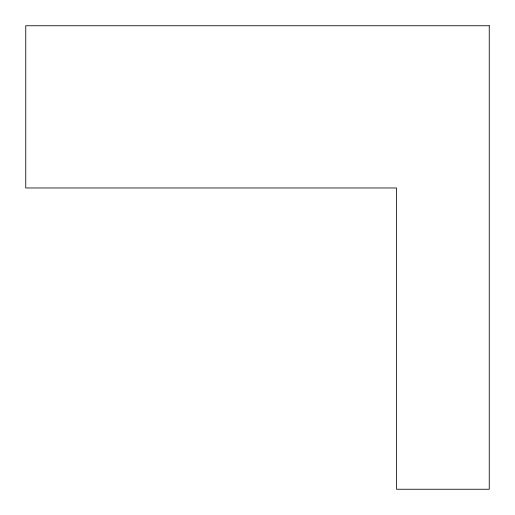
<?xml version="1.0" encoding="UTF-8"?>
<svg xmlns="http://www.w3.org/2000/svg" width="515" height="515" viewBox="0 0 515 515"><rect width="100%" height="100%" fill="white"/><g stroke="black" fill="none" stroke-linecap="round" stroke-linejoin="round"><path stroke-width="0.77" d="M489.25 25.75L25.75 25.75L25.75 187.975L396.55 187.975L396.55 489.25L489.25 489.25L489.25 25.75"/></g></svg>
